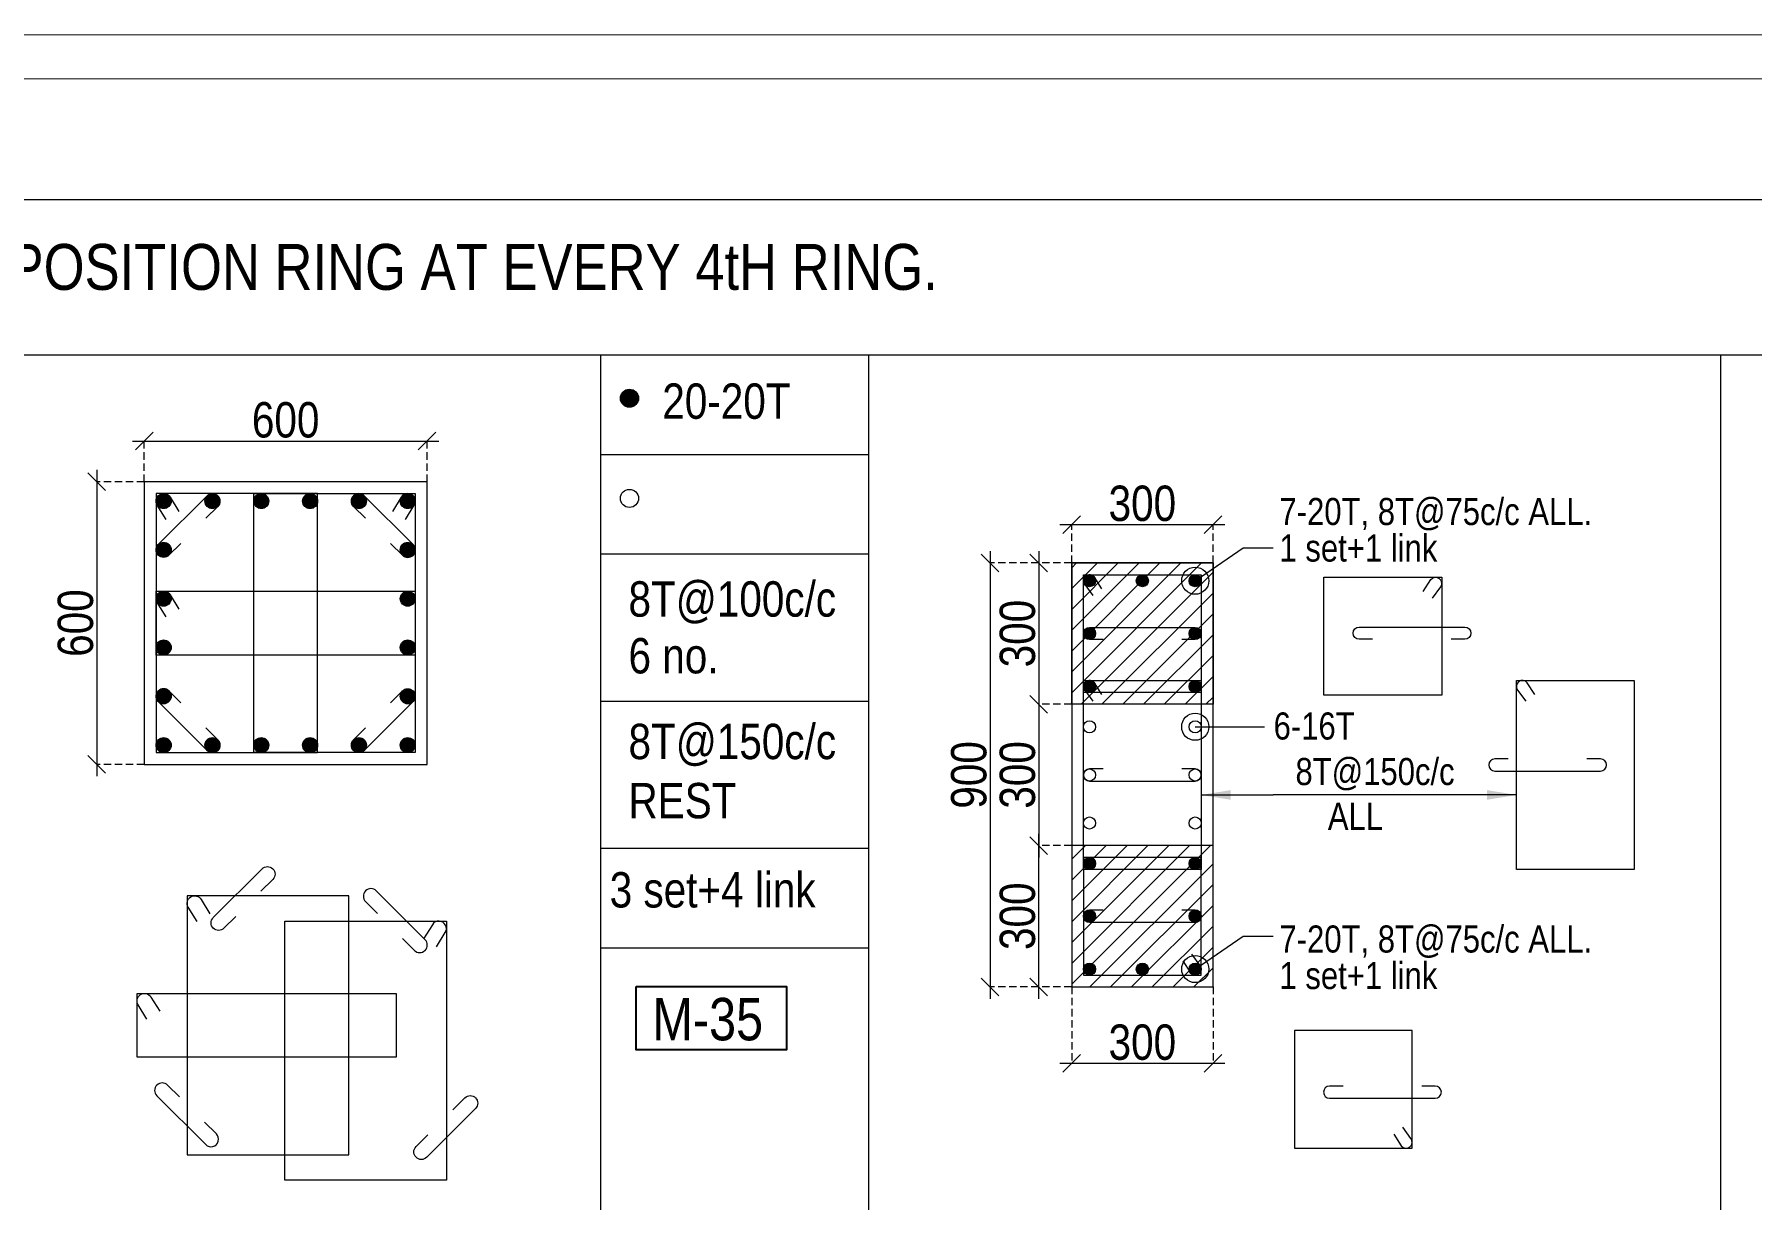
# Model space of a CAD drawing. Header units: millimetres. Extents: x 1112055 to 3390982, y -148532 to 766891.
# Drawn here: x 2099967 to 2114544, y 188905 to 198799 of the extents above; entities that cross this region are included whole.
import ezdxf
from ezdxf.enums import TextEntityAlignment as Align

# ---------------------------------------------------------------- set-up
doc = ezdxf.new("R2010")
doc.units = ezdxf.units.MM
doc.header["$PDMODE"] = 35
doc.header["$PDSIZE"] = -25
doc.linetypes.add('DASHED2', pattern=[0.375, 0.25, -0.125])
doc.linetypes.add('Hidden', pattern=[9.525, 6.35, -3.175])
for name, color, linetype, lineweight in [('B COL', 1, 'Continuous', 30), ('B COL. SIZE DIM', 220, 'Continuous', 25), ('B COLSCH', 204, 'Continuous', 20), ('B COLUMN', 1, 'Hidden', 9), ('B STEEL', 34, 'Continuous', 15), ('B TITLE BLOCK', 250, 'Continuous', 0), ('B-ST TEXT', 7, 'Continuous', 9), ('F HATCH', 251, 'Continuous', 18)]:
    doc.layers.add(name, color=color, linetype=linetype, lineweight=lineweight)
doc.layers.add('B TEXT', color=7, linetype='Continuous')
doc.styles.add('dim inside', font='romans.shx', dxfattribs={"width": 0.8, "height": 125})
doc.styles.add('SWINC', font='swissc.ttf')
doc.styles.add('TAHOMA', font='tahoma.ttf')
doc.dimstyles.new('dim inside', dxfattribs={"dimtxt": 125, "dimasz": 100, "dimexe": 0, "dimexo": 0, "dimgap": 10, "dimtad": 0, "dimdec": 0, "dimzin": 0, "dimdsep": 46, "dimtxsty": 'dim inside', "dimblk": 'SMALL', "dimcen": 0.09, "dimadec": 0, "dimazin": 0, "dimtfac": 1, "dimtdec": 0, "dimtofl": 0, "dimtmove": 0, "dimatfit": 3, "dimfxl": 1, "dimtolj": 1, "dimtzin": 0, "dimarcsym": 2})
doc.dimstyles.new('PARESH', dxfattribs={"dimscale": 0, "dimtxt": 300, "dimasz": 150, "dimexe": 150, "dimexo": 150, "dimgap": 25, "dimtad": 1, "dimdec": 0, "dimzin": 0, "dimdsep": 46, "dimtxsty": 'TAHOMA', "dimblk": 'ARCHTICK', "dimcen": 100, "dimdle": 150, "dimclrd": 251, "dimclre": 251, "dimclrt": 6, "dimadec": 0, "dimazin": 0, "dimtfac": 1, "dimtdec": 0, "dimtix": 1, "dimtofl": 0, "dimtmove": 0, "dimatfit": 2, "dimfxl": 0.18, "dimtolj": 1, "dimtzin": 0, "dimlwd": 9, "dimlwe": 9, "dimarcsym": 0})
pattern_1 = [(45, (1207859.92, 121909.42), (-88.388348, 88.388348), [])]

# ---------------------------------------------------------------- blocks, each defined once
blk = doc.blocks.new('_Oblique')
at = {"color": 0, "linetype": 'ByBlock', "lineweight": -2}
blk.add_line((-0.5, -0.5), (0.5, 0.5), dxfattribs=at)
blk = doc.blocks.new('*D297')
at = {"layer": 'B COL. SIZE DIM', "color": 250, "lineweight": 9, "ltscale": 250, "transparency": 16777216}
blk.add_line((2100800, 195345), (2103400, 195345), dxfattribs=at)
at = {"layer": 'B COL. SIZE DIM', "color": 250, "linetype": 'DASHED2', "lineweight": 9, "ltscale": 250, "transparency": 16777216}
for p, q in [((2100900, 195000), (2100900, 195345)), ((2103300, 195000), (2103300, 195345))]:
    blk.add_line(p, q, dxfattribs=at)
at = {"layer": 'Defpoints', "color": 0, "ltscale": 250, "transparency": 16777216}
for p in [(2103300, 195345), (2100900, 195000), (2103300, 195000)]:
    blk.add_point(p, dxfattribs=at)
at = {"layer": 'B COL. SIZE DIM', "color": 250, "lineweight": 9, "ltscale": 250, "transparency": 16777216, "xscale": 150, "yscale": 150, "zscale": 150, "rotation": 180}
blk.add_blockref('_Oblique', (2100900, 195345), dxfattribs=at)
at = {"layer": 'B COL. SIZE DIM', "color": 250, "lineweight": 9, "ltscale": 250, "transparency": 16777216, "xscale": 150, "yscale": 150, "zscale": 150}
blk.add_blockref('_Oblique', (2103300, 195345), dxfattribs=at)
at = {"layer": 'B COL. SIZE DIM', "color": 6, "ltscale": 250, "transparency": 16777216, "insert": (2102100, 195524), "char_height": 300, "attachment_point": 5, "style": 'SWINC'}
blk.add_mtext('\\A1;600', dxfattribs=at)
blk = doc.blocks.new('*D298')
at = {"layer": 'B COL. SIZE DIM', "color": 250, "lineweight": 9, "ltscale": 250, "transparency": 16777216}
blk.add_line((2100496, 195100), (2100496, 192500), dxfattribs=at)
at = {"layer": 'B COL. SIZE DIM', "color": 250, "linetype": 'DASHED2', "lineweight": 9, "ltscale": 250, "transparency": 16777216}
for p, q in [((2100900, 195000), (2100496, 195000)), ((2100900, 192600), (2100496, 192600))]:
    blk.add_line(p, q, dxfattribs=at)
at = {"layer": 'Defpoints', "color": 0, "ltscale": 250, "transparency": 16777216}
for p in [(2100900, 195000), (2100496, 192600), (2100900, 192600)]:
    blk.add_point(p, dxfattribs=at)
at = {"layer": 'B COL. SIZE DIM', "color": 250, "lineweight": 9, "ltscale": 250, "transparency": 16777216, "xscale": 150, "yscale": 150, "zscale": 150}
for p, rotation in [((2100496, 195000), 90), ((2100496, 192600), 270)]:
    blk.add_blockref('_Oblique', p, dxfattribs=dict(at, rotation=rotation))
at = {"layer": 'B COL. SIZE DIM', "color": 6, "ltscale": 250, "transparency": 16777216, "insert": (2100317, 193800), "char_height": 300, "attachment_point": 5, "rotation": 90, "style": 'SWINC'}
blk.add_mtext('\\A1;600', dxfattribs=at)
blk = doc.blocks.new('*D230')
at = {"layer": 'B COL. SIZE DIM', "color": 250, "lineweight": 9, "ltscale": 250, "transparency": 16777216}
blk.add_line((2108672, 194636), (2110072, 194636), dxfattribs=at)
at = {"layer": 'B COL. SIZE DIM', "color": 250, "linetype": 'DASHED2', "lineweight": 9, "ltscale": 250, "transparency": 16777216}
for p, q in [((2108772, 194311), (2108772, 194636)), ((2109972, 194311), (2109972, 194636))]:
    blk.add_line(p, q, dxfattribs=at)
at = {"layer": 'Defpoints', "color": 0, "ltscale": 250, "transparency": 16777216}
for p in [(2109972, 194636), (2108772, 194311), (2109972, 194311)]:
    blk.add_point(p, dxfattribs=at)
at = {"layer": 'B COL. SIZE DIM', "color": 250, "lineweight": 9, "ltscale": 250, "transparency": 16777216, "xscale": 150, "yscale": 150, "zscale": 150, "rotation": 180}
blk.add_blockref('_Oblique', (2108772, 194636), dxfattribs=at)
at = {"layer": 'B COL. SIZE DIM', "color": 250, "lineweight": 9, "ltscale": 250, "transparency": 16777216, "xscale": 150, "yscale": 150, "zscale": 150}
blk.add_blockref('_Oblique', (2109972, 194636), dxfattribs=at)
at = {"layer": 'B COL. SIZE DIM', "color": 6, "ltscale": 250, "transparency": 16777216, "insert": (2109372, 194815), "char_height": 300, "attachment_point": 5, "style": 'SWINC'}
blk.add_mtext('\\A1;300', dxfattribs=at)
blk = doc.blocks.new('*D231')
at = {"layer": 'B COL. SIZE DIM', "color": 250, "lineweight": 9, "ltscale": 250, "transparency": 16777216}
blk.add_line((2108492, 193211), (2108492, 191811), dxfattribs=at)
at = {"layer": 'B COL. SIZE DIM', "color": 250, "linetype": 'DASHED2', "lineweight": 9, "ltscale": 250, "transparency": 16777216}
for p, q in [((2108772, 193111), (2108492, 193111)), ((2108772, 191911), (2108492, 191911))]:
    blk.add_line(p, q, dxfattribs=at)
at = {"layer": 'Defpoints', "color": 0, "ltscale": 250, "transparency": 16777216}
for p in [(2108772, 193111), (2108492, 191911), (2108772, 191911)]:
    blk.add_point(p, dxfattribs=at)
at = {"layer": 'B COL. SIZE DIM', "color": 250, "lineweight": 9, "ltscale": 250, "transparency": 16777216, "xscale": 150, "yscale": 150, "zscale": 150}
for p, rotation in [((2108492, 193111), 90), ((2108492, 191911), 270)]:
    blk.add_blockref('_Oblique', p, dxfattribs=dict(at, rotation=rotation))
at = {"layer": 'B COL. SIZE DIM', "color": 6, "ltscale": 250, "transparency": 16777216, "insert": (2108313, 192511), "char_height": 300, "attachment_point": 5, "rotation": 90, "style": 'SWINC'}
blk.add_mtext('\\A1;300', dxfattribs=at)
blk = doc.blocks.new('*D232')
at = {"layer": 'B COL. SIZE DIM', "color": 250, "lineweight": 9, "ltscale": 250, "transparency": 16777216}
blk.add_line((2108492, 194411), (2108492, 193011), dxfattribs=at)
at = {"layer": 'B COL. SIZE DIM', "color": 250, "linetype": 'DASHED2', "lineweight": 9, "ltscale": 250, "transparency": 16777216}
for p, q in [((2108772, 194311), (2108492, 194311)), ((2108772, 193111), (2108492, 193111))]:
    blk.add_line(p, q, dxfattribs=at)
at = {"layer": 'Defpoints', "color": 0, "ltscale": 250, "transparency": 16777216}
for p in [(2108772, 194311), (2108492, 193111), (2108772, 193111)]:
    blk.add_point(p, dxfattribs=at)
at = {"layer": 'B COL. SIZE DIM', "color": 250, "lineweight": 9, "ltscale": 250, "transparency": 16777216, "xscale": 150, "yscale": 150, "zscale": 150}
for p, rotation in [((2108492, 194311), 90), ((2108492, 193111), 270)]:
    blk.add_blockref('_Oblique', p, dxfattribs=dict(at, rotation=rotation))
at = {"layer": 'B COL. SIZE DIM', "color": 6, "ltscale": 250, "transparency": 16777216, "insert": (2108313, 193711), "char_height": 300, "attachment_point": 5, "rotation": 90, "style": 'SWINC'}
blk.add_mtext('\\A1;300', dxfattribs=at)
blk = doc.blocks.new('*D233')
at = {"layer": 'B COL. SIZE DIM', "color": 250, "lineweight": 9, "ltscale": 250, "transparency": 16777216}
blk.add_line((2108492, 190611), (2108492, 192011), dxfattribs=at)
at = {"layer": 'B COL. SIZE DIM', "color": 250, "linetype": 'DASHED2', "lineweight": 9, "ltscale": 250, "transparency": 16777216}
for p, q in [((2108772, 191911), (2108492, 191911)), ((2108772, 190711), (2108492, 190711))]:
    blk.add_line(p, q, dxfattribs=at)
at = {"layer": 'Defpoints', "color": 0, "ltscale": 250, "transparency": 16777216}
for p in [(2108492, 191911), (2108772, 191911), (2108772, 190711)]:
    blk.add_point(p, dxfattribs=at)
at = {"layer": 'B COL. SIZE DIM', "color": 250, "lineweight": 9, "ltscale": 250, "transparency": 16777216, "xscale": 150, "yscale": 150, "zscale": 150}
for p, rotation in [((2108492, 191911), 90), ((2108492, 190711), 270)]:
    blk.add_blockref('_Oblique', p, dxfattribs=dict(at, rotation=rotation))
at = {"layer": 'B COL. SIZE DIM', "color": 6, "ltscale": 250, "transparency": 16777216, "insert": (2108313, 191311), "char_height": 300, "attachment_point": 5, "rotation": 90, "style": 'SWINC'}
blk.add_mtext('\\A1;300', dxfattribs=at)
blk = doc.blocks.new('*D234')
at = {"layer": 'B COL. SIZE DIM', "color": 250, "lineweight": 9, "ltscale": 250, "transparency": 16777216}
blk.add_line((2108079, 194411), (2108079, 190611), dxfattribs=at)
at = {"layer": 'B COL. SIZE DIM', "color": 250, "linetype": 'DASHED2', "lineweight": 9, "ltscale": 250, "transparency": 16777216}
for p, q in [((2108772, 194311), (2108079, 194311)), ((2108772, 190711), (2108079, 190711))]:
    blk.add_line(p, q, dxfattribs=at)
at = {"layer": 'Defpoints', "color": 0, "ltscale": 250, "transparency": 16777216}
for p in [(2108772, 194311), (2108079, 190711), (2108772, 190711)]:
    blk.add_point(p, dxfattribs=at)
at = {"layer": 'B COL. SIZE DIM', "color": 250, "lineweight": 9, "ltscale": 250, "transparency": 16777216, "xscale": 150, "yscale": 150, "zscale": 150}
for p, rotation in [((2108079, 194311), 90), ((2108079, 190711), 270)]:
    blk.add_blockref('_Oblique', p, dxfattribs=dict(at, rotation=rotation))
at = {"layer": 'B COL. SIZE DIM', "color": 6, "ltscale": 250, "transparency": 16777216, "insert": (2107900, 192511), "char_height": 300, "attachment_point": 5, "rotation": 90, "style": 'SWINC'}
blk.add_mtext('\\A1;900', dxfattribs=at)
blk = doc.blocks.new('*D437')
at = {"layer": 'B COL. SIZE DIM', "color": 250, "linetype": 'DASHED2', "lineweight": 9, "ltscale": 250, "transparency": 16777216}
for p, q in [((2108772, 190711), (2108772, 190061)), ((2109972, 190711), (2109972, 190061))]:
    blk.add_line(p, q, dxfattribs=at)
at = {"layer": 'B COL. SIZE DIM', "color": 250, "lineweight": 9, "ltscale": 250, "transparency": 16777216}
blk.add_line((2110072, 190061), (2108672, 190061), dxfattribs=at)
at = {"layer": 'Defpoints', "color": 0, "ltscale": 250, "transparency": 16777216}
for p in [(2108772, 190711), (2109972, 190711), (2108772, 190061)]:
    blk.add_point(p, dxfattribs=at)
at = {"layer": 'B COL. SIZE DIM', "color": 250, "lineweight": 9, "ltscale": 250, "transparency": 16777216, "xscale": 150, "yscale": 150, "zscale": 150, "rotation": 180}
blk.add_blockref('_Oblique', (2108772, 190061), dxfattribs=at)
at = {"layer": 'B COL. SIZE DIM', "color": 250, "lineweight": 9, "ltscale": 250, "transparency": 16777216, "xscale": 150, "yscale": 150, "zscale": 150}
blk.add_blockref('_Oblique', (2109972, 190061), dxfattribs=at)
at = {"layer": 'B COL. SIZE DIM', "color": 6, "ltscale": 250, "transparency": 16777216, "insert": (2109372, 190240), "char_height": 300, "attachment_point": 5, "style": 'SWINC'}
blk.add_mtext('\\A1;300', dxfattribs=at)
blk = doc.blocks.new('_ArchTick')
at = {"color": 0, "linetype": 'ByBlock', "const_width": 0.15}
blk.add_lwpolyline([(-0.5, -0.5), (0.5, 0.5)], dxfattribs=at)

msp = doc.modelspace()

# ---------------------------------------------------------------- hatches: boundary and pattern name
at = {"layer": 'B STEEL', "lineweight": 9, "ltscale": 0.5}
h = msp.add_hatch(color=34, dxfattribs=at)
edge = h.paths.add_edge_path()
edge.add_arc((2105018.5, 195709.1), 76.8, 0, 360)
h = msp.add_hatch(color=34, dxfattribs=at)
edge = h.paths.add_edge_path()
edge.add_arc((2101064.2, 194836), 64, 0, 360)
h = msp.add_hatch(color=34, dxfattribs=at)
edge = h.paths.add_edge_path()
edge.add_arc((2101478.6, 194836), 64, 180, 540, ccw=False)
at = {"layer": 'B STEEL'}
h = msp.add_hatch(color=34, dxfattribs=at)
edge = h.paths.add_edge_path()
edge.add_arc((2101893, 194836), 64, 0, 360)
h = msp.add_hatch(color=34, dxfattribs=at)
edge = h.paths.add_edge_path()
edge.add_arc((2102307.4, 194836), 64, 0, 360)
at = {"layer": 'B STEEL', "lineweight": 9, "ltscale": 0.5}
h = msp.add_hatch(color=34, dxfattribs=at)
edge = h.paths.add_edge_path()
edge.add_arc((2102721.8, 194836), 64, 180, 540, ccw=False)
h = msp.add_hatch(color=34, dxfattribs=at)
edge = h.paths.add_edge_path()
edge.add_arc((2103136.1, 194836), 64, 180, 540, ccw=False)
h = msp.add_hatch(color=34, dxfattribs=at)
edge = h.paths.add_edge_path()
edge.add_arc((2101064.2, 194421.6), 64, 0, 360)
h = msp.add_hatch(color=34, dxfattribs=at)
edge = h.paths.add_edge_path()
edge.add_arc((2103136.1, 194421.6), 64, 180, 540, ccw=False)
at = {"layer": 'B STEEL', "lineweight": 13}
h = msp.add_hatch(color=256, dxfattribs=at)
h.dxf.hatch_style = 1
edge = h.paths.add_edge_path()
edge.add_arc((2108923.5, 194159.6), 51.4, 0, 360)
h = msp.add_hatch(color=256, dxfattribs=at)
h.dxf.hatch_style = 1
edge = h.paths.add_edge_path()
edge.add_arc((2109372.1, 194159.6), 51.4, 0, 360)
h = msp.add_hatch(color=256, dxfattribs=at)
h.dxf.hatch_style = 1
edge = h.paths.add_edge_path()
edge.add_arc((2109820.7, 194159.6), 51.4, 0, 360)
at = {"layer": 'B STEEL'}
h = msp.add_hatch(color=34, dxfattribs=at)
edge = h.paths.add_edge_path()
edge.add_arc((2101064.2, 194007.2), 64, 0, 360)
h = msp.add_hatch(color=34, dxfattribs=at)
edge = h.paths.add_edge_path()
edge.add_arc((2103136.1, 194007.2), 64, 0, 360)
at = {"layer": 'B STEEL', "lineweight": 13}
h = msp.add_hatch(color=256, dxfattribs=at)
h.dxf.hatch_style = 1
edge = h.paths.add_edge_path()
edge.add_arc((2108923.5, 193711), 51.4, 0, 360)
h = msp.add_hatch(color=256, dxfattribs=at)
h.dxf.hatch_style = 1
edge = h.paths.add_edge_path()
edge.add_arc((2109820.7, 193711), 51.4, 0, 360)
at = {"layer": 'B STEEL'}
h = msp.add_hatch(color=34, dxfattribs=at)
edge = h.paths.add_edge_path()
edge.add_arc((2101064.2, 193592.8), 64, 0, 360)
h = msp.add_hatch(color=34, dxfattribs=at)
edge = h.paths.add_edge_path()
edge.add_arc((2103136.1, 193592.8), 64, 0, 360)
at = {"layer": 'B STEEL', "lineweight": 13}
h = msp.add_hatch(color=256, dxfattribs=at)
h.dxf.hatch_style = 1
edge = h.paths.add_edge_path()
edge.add_arc((2108923.5, 193262.4), 51.4, 0, 360)
h = msp.add_hatch(color=256, dxfattribs=at)
h.dxf.hatch_style = 1
edge = h.paths.add_edge_path()
edge.add_arc((2109820.7, 193262.4), 51.4, 0, 360)
at = {"layer": 'B STEEL', "lineweight": 9, "ltscale": 0.5}
h = msp.add_hatch(color=34, dxfattribs=at)
edge = h.paths.add_edge_path()
edge.add_arc((2101064.2, 193178.4), 64, 0, 360)
h = msp.add_hatch(color=34, dxfattribs=at)
edge = h.paths.add_edge_path()
edge.add_arc((2103136.1, 193178.4), 64, 180, 540, ccw=False)
h = msp.add_hatch(color=34, dxfattribs=at)
edge = h.paths.add_edge_path()
edge.add_arc((2101064.2, 192764), 64, 0, 360, ccw=False)
h = msp.add_hatch(color=34, dxfattribs=at)
edge = h.paths.add_edge_path()
edge.add_arc((2101478.6, 192764), 64, -180, 180)
at = {"layer": 'B STEEL'}
h = msp.add_hatch(color=34, dxfattribs=at)
edge = h.paths.add_edge_path()
edge.add_arc((2101893, 192764), 64, 0, 360)
h = msp.add_hatch(color=34, dxfattribs=at)
edge = h.paths.add_edge_path()
edge.add_arc((2102307.4, 192764), 64, 0, 360)
at = {"layer": 'B STEEL', "lineweight": 9, "ltscale": 0.5}
h = msp.add_hatch(color=34, dxfattribs=at)
edge = h.paths.add_edge_path()
edge.add_arc((2102721.8, 192764), 64, -180, 180)
h = msp.add_hatch(color=34, dxfattribs=at)
edge = h.paths.add_edge_path()
edge.add_arc((2103136.1, 192764), 64, -180, 180)
at = {"layer": 'B STEEL', "lineweight": 13}
h = msp.add_hatch(color=256, dxfattribs=at)
h.dxf.hatch_style = 1
edge = h.paths.add_edge_path()
edge.add_arc((2108923.5, 191759.6), 51.4, 0, 360)
h = msp.add_hatch(color=256, dxfattribs=at)
h.dxf.hatch_style = 1
edge = h.paths.add_edge_path()
edge.add_arc((2109820.7, 191759.6), 51.4, 0, 360)
h = msp.add_hatch(color=256, dxfattribs=at)
h.dxf.hatch_style = 1
edge = h.paths.add_edge_path()
edge.add_arc((2108923.5, 191311), 51.4, 0, 360)
h = msp.add_hatch(color=256, dxfattribs=at)
h.dxf.hatch_style = 1
edge = h.paths.add_edge_path()
edge.add_arc((2109820.7, 191311), 51.4, 0, 360)
h = msp.add_hatch(color=256, dxfattribs=at)
h.dxf.hatch_style = 1
edge = h.paths.add_edge_path()
edge.add_arc((2108923.5, 190862.4), 51.4, 0, 360)
h = msp.add_hatch(color=256, dxfattribs=at)
h.dxf.hatch_style = 1
edge = h.paths.add_edge_path()
edge.add_arc((2109372.1, 190862.4), 51.4, 0, 360)
h = msp.add_hatch(color=256, dxfattribs=at)
h.dxf.hatch_style = 1
edge = h.paths.add_edge_path()
edge.add_arc((2109820.7, 190862.4), 51.4, 0, 360)
at = {"layer": 'F HATCH', "lineweight": 0}
h = msp.add_hatch(dxfattribs=at)
h.set_pattern_fill('ANSI31', color=250, scale=1000)
h.set_pattern_definition(pattern_1)
h.paths.add_polyline_path([(2108772.1, 194311), (2109972.1, 194311), (2109972.1, 193111), (2108772.1, 193111)])
h = msp.add_hatch(dxfattribs=at)
h.set_pattern_fill('ANSI31', color=250, scale=1000)
h.set_pattern_definition(pattern_1)
h.paths.add_polyline_path([(2108772.1, 190711), (2109972.1, 190711), (2109972.1, 191911), (2108772.1, 191911)])

# ---------------------------------------------------------------- linework, layer by layer
at = {"layer": 'B COL', "lineweight": 13}
for points in [[(2108772.1, 190711), (2109972.1, 190711), (2109972.1, 194311), (2108772.1, 194311)], [(2108772.1, 194311), (2109972.1, 194311), (2109972.1, 193111), (2108772.1, 193111)], [(2108772.1, 190711), (2109972.1, 190711), (2109972.1, 191911), (2108772.1, 191911)]]:
    msp.add_lwpolyline(points, close=True, dxfattribs=at)
at = {"layer": 'B COLSCH', "color": 250, "lineweight": 0}
for p, q in [((2087919, 197396.5), (2215549.8, 197396.5)), ((2087919, 196077.4), (2215549.8, 196077.4)), ((2104772.3, 196077.4), (2104772.3, 146638.4)), ((2107046.6, 196077.4), (2107046.6, 139385.8)), ((2114280.2, 196077.4), (2114280.2, 139385.8)), ((2104772.3, 195232.5), (2107046.6, 195232.5)), ((2104772.3, 194387.5), (2107046.6, 194387.5)), ((2104772.3, 193137.7), (2107046.6, 193137.7)), ((2104772.3, 191887.9), (2107046.6, 191887.9)), ((2104772.3, 191042.9), (2107046.6, 191042.9))]:
    msp.add_line(p, q, dxfattribs=at)
at = {"layer": 'B COLUMN', "color": 1, "linetype": 'ByBlock', "lineweight": 20}
msp.add_lwpolyline([(2100900.2, 192600), (2103300.2, 192600), (2103300.2, 195000), (2100900.2, 195000)], close=True, dxfattribs=at)
at = {"layer": 'B STEEL', "color": 34, "lineweight": 9, "ltscale": 0.5}
for points in [[(2101000.2, 192700), (2102371.4, 192700), (2102371.4, 194900), (2101000.2, 194900)], [(2103200.2, 192700), (2101828.9, 192700), (2101828.9, 194900), (2103200.2, 194900)], [(2101000.2, 194071.2), (2103200.2, 194071.2), (2103200.2, 193528.8), (2101000.2, 193528.8)], [(2101264.2, 189284.4), (2102635.4, 189284.4), (2102635.4, 191484.4), (2101264.2, 191484.4)], [(2103464.2, 189069.8), (2102092.9, 189069.8), (2102092.9, 191269.8), (2103464.2, 191269.8)], [(2100838.2, 190655.6), (2103038.2, 190655.6), (2103038.2, 190113.2), (2100838.2, 190113.2)]]:
    msp.add_lwpolyline(points, close=True, dxfattribs=at)
for points in [[(2101084.4, 194680.9), (2101009.7, 194802.4, -1), (2101118.7, 194869.5), (2101193.5, 194748)], [(2101210.3, 194477.2), (2101109.5, 194376.3, -1), (2101018.9, 194466.8), (2101433.3, 194881.2, -1), (2101523.8, 194790.7), (2101423, 194689.8)], [(2102990, 194477.2), (2103090.9, 194376.3, 1), (2103181.4, 194466.8), (2102767, 194881.2, 1), (2102676.5, 194790.7), (2102777.4, 194689.8)], [(2103115.9, 194680.9), (2103190.7, 194802.4, 1), (2103081.6, 194869.5), (2103006.9, 194748)], [(2101084.4, 193852.1), (2101009.7, 193973.6, -1), (2101118.7, 194040.7), (2101193.5, 193919.2)], [(2109038.1, 193659.6), (2108923.5, 193659.6, -1), (2108923.5, 193762.4), (2109820.7, 193762.4, -1), (2109820.7, 193659.6), (2109706.2, 193659.6)], [(2111326.4, 193662.7), (2111211.8, 193662.7, -1), (2111211.8, 193765.5), (2112109, 193765.5, -1), (2112109, 193662.7), (2111994.5, 193662.7)], [(2101210.3, 193122.8), (2101109.5, 193223.7, 1), (2101018.9, 193133.1), (2101433.3, 192718.7, 1), (2101523.8, 192809.3), (2101423, 192910.1)], [(2102990, 193122.8), (2103090.9, 193223.7, -1), (2103181.4, 193133.1), (2102767, 192718.7, -1), (2102676.5, 192809.3), (2102777.4, 192910.1)], [(2101677.3, 191309.8), (2101576.4, 191209, -1), (2101485.9, 191299.5), (2101900.2, 191713.9, -1), (2101990.8, 191623.3), (2101889.9, 191522.5)], [(2103091.9, 191122.3), (2103192.7, 191021.4, 1), (2103283.3, 191112), (2102868.9, 191526.4, 1), (2102778.3, 191435.8), (2102879.2, 191335)], [(2101348.4, 191265.3), (2101273.7, 191386.8, -1), (2101382.7, 191453.9), (2101457.5, 191332.4)], [(2103379.9, 191050.8), (2103454.7, 191172.2, 1), (2103345.6, 191239.3), (2103270.9, 191117.9)], [(2109038.1, 191362.4), (2108923.5, 191362.4, 1), (2108923.5, 191259.6), (2109820.7, 191259.6, 1), (2109820.7, 191362.4), (2109706.2, 191362.4)], [(2100922.5, 190436.6), (2100847.7, 190558, -1), (2100956.8, 190625.1), (2101031.5, 190503.7)], [(2101198.1, 189776.2), (2101097.3, 189877, 1), (2101006.7, 189786.5), (2101421.1, 189372.1, 1), (2101511.7, 189462.6), (2101410.8, 189563.5)], [(2111075.9, 189868), (2110961.3, 189868, 1), (2110961.3, 189765.2), (2111858.5, 189765.2, 1), (2111858.5, 189868), (2111743.9, 189868)], [(2103520.4, 189668.3), (2103621.3, 189769.1, -1), (2103711.8, 189678.6), (2103297.4, 189264.2, -1), (2103206.9, 189354.7), (2103307.8, 189455.6)]]:
    msp.add_lwpolyline(points, format="xyb", dxfattribs=at)
at = {"layer": 'B STEEL', "lineweight": 13}
for points in [[(2108872.1, 194211), (2109872.1, 194211), (2109872.1, 193211), (2108872.1, 193211)], [(2110912.8, 194189.4), (2111912.8, 194189.4), (2111912.8, 193189.4), (2110912.8, 193189.4)], [(2108872.1, 190811), (2109872.1, 190811), (2109872.1, 191811), (2108872.1, 191811)], [(2110662.2, 189341.4), (2111662.2, 189341.4), (2111662.2, 190341.4), (2110662.2, 190341.4)]]:
    msp.add_lwpolyline(points, close=True, dxfattribs=at)
for points in [[(2109029.1, 194090.8), (2108964.4, 194190.8, 1), (2108882.7, 194128.4), (2108951.7, 194033.5)], [(2111755.7, 194069.2), (2111820.5, 194169.2, -1), (2111902.2, 194106.8), (2111833.2, 194011.9)], [(2109715.1, 190931.2), (2109779.9, 190831.2, 1), (2109861.6, 190893.6), (2109792.5, 190988.5)], [(2111505.2, 189461.5), (2111570, 189361.6, 1), (2111651.7, 189424), (2111582.7, 189518.9)]]:
    msp.add_lwpolyline(points, format="xyb", dxfattribs=at)
at = {"layer": 'B STEEL', "color": 3, "lineweight": 13}
for points in [[(2109872.1, 191708.2), (2108872.1, 191708.2), (2108872.1, 193313.8), (2109872.1, 193313.8)], [(2113546.9, 191708.2), (2112546.9, 191708.2), (2112546.9, 193313.8), (2113546.9, 193313.8)]]:
    msp.add_lwpolyline(points, close=True, dxfattribs=at)
for points in [[(2109029.1, 193193.7), (2108964.4, 193293.6, 1), (2108882.7, 193231.2), (2108951.7, 193136.3)], [(2112703.9, 193193.7), (2112639.1, 193293.6, 1), (2112557.4, 193231.2), (2112626.4, 193136.3)], [(2112477.5, 192646.8), (2112363, 192646.8, 1), (2112363, 192544), (2113260.2, 192544, 1), (2113260.2, 192646.8), (2113145.6, 192646.8)], [(2109038.1, 192561.8), (2108923.5, 192561.8, 1), (2108923.5, 192459), (2109820.7, 192459, 1), (2109820.7, 192561.8), (2109706.2, 192561.8)]]:
    msp.add_lwpolyline(points, format="xyb", dxfattribs=at)
at = {"layer": 'B STEEL', "color": 34, "lineweight": 9, "ltscale": 0.5}
for centre, radius in [((2105018.5, 195709.1), 76.8), ((2101064.2, 194836), 64), ((2101478.6, 194836), 64), ((2101893, 194836), 64), ((2102307.4, 194836), 64), ((2102721.8, 194836), 64), ((2103136.1, 194836), 64), ((2105018.5, 194858.9), 76.8), ((2101064.2, 194421.6), 64), ((2103136.1, 194421.6), 64), ((2101064.2, 194007.2), 64), ((2103136.1, 194007.2), 64), ((2101064.2, 193592.8), 64), ((2103136.1, 193592.8), 64), ((2101064.2, 193178.4), 64), ((2103136.1, 193178.4), 64), ((2101064.2, 192764), 64), ((2101478.6, 192764), 64), ((2101893, 192764), 64), ((2102307.4, 192764), 64), ((2102721.8, 192764), 64), ((2103136.1, 192764), 64)]:
    msp.add_circle(centre, radius, dxfattribs=at)
at = {"layer": 'B STEEL', "lineweight": 13}
for centre in [(2108923.5, 194159.6), (2109372.1, 194159.6), (2109820.7, 194159.6), (2108923.5, 193711), (2109820.7, 193711), (2108923.5, 193262.4), (2109820.7, 193262.4), (2108923.5, 192919.6), (2109820.7, 192919.6), (2108923.5, 192510.4), (2109820.7, 192510.4), (2108923.5, 192102.4), (2109820.7, 192102.4), (2108923.5, 191759.6), (2109820.7, 191759.6), (2108923.5, 191311), (2109820.7, 191311), (2108923.5, 190862.4), (2109372.1, 190862.4), (2109820.7, 190862.4)]:
    msp.add_circle(centre, 51.4, dxfattribs=at)
at = {"layer": 'B TEXT', "color": 1}
msp.add_lwpolyline([(2105075.9, 190713.9), (2106350.5, 190713.9), (2106350.5, 190175.9), (2105075.9, 190175.9)], close=True, dxfattribs=at)
at = {"layer": 'B TITLE BLOCK', "color": 1, "const_width": 8.39}
msp.add_lwpolyline([(2086797.8, 198794.8), (2086797.8, 122115.7), (2227726.9, 122115.7), (2227726.9, 198794.8)], close=True, dxfattribs=at)
at = {"layer": 'B TITLE BLOCK', "color": 250, "lineweight": 0, "const_width": 8.39}
msp.add_lwpolyline([(2087171.5, 198421.1), (2087171.5, 122489.4), (2227353.1, 122489.4), (2227353.1, 198421.1)], close=True, dxfattribs=at)

# ---------------------------------------------------------------- texts
at = {"layer": 'B TEXT', "color": 1, "style": 'SWINC'}
msp.add_text('* PLEASE PLACE 1 FULL POSITION RING AT EVERY 4tH RING.', height=389.727, dxfattribs=at).set_placement((2094413.5, 196629.4))
at = {"layer": 'B TEXT', "style": 'SWINC'}
for s, p in [('20-20T', (2105297, 195534.6)), ('8T@100c/c', (2105010.1, 193854.7)), ('6 no.', (2105010.1, 193373)), ('8T@150c/c', (2105010.1, 192644.9)), ('REST', (2105010.1, 192142.5)), ('3 set+4 link', (2104850.5, 191385.4))]:
    msp.add_text(s, height=300, dxfattribs=at).set_placement(p)
at = {"layer": 'B TEXT', "lineweight": 15, "style": 'SWINC'}
for s, p in [('7-20T, 8T@75c/c ALL.', (2110535.7, 194563.5)), ('1 set+1 link', (2110535.7, 194253.3)), ('6-16T', (2110486.1, 192742.3)), ('8T@150c/c', (2110671.6, 192355.8)), ('ALL', (2110946.2, 191975)), ('7-20T, 8T@75c/c ALL.', (2110535.7, 190933.7)), ('1 set+1 link', (2110535.7, 190623.5))]:
    msp.add_text(s, height=230, dxfattribs=at).set_placement(p, align=Align.BOTTOM_LEFT)
at = {"layer": 'B TEXT', "color": 1, "style": 'SWINC'}
msp.add_text('M-35', height=360, dxfattribs=at).set_placement((2105213.3, 190149.4), align=Align.BOTTOM_LEFT)

# ---------------------------------------------------------------- dimensions: what is measured, and where the dimension line sits
at = {"layer": 'B COL. SIZE DIM', "color": 250, "ltscale": 250}
for base, p1, p2, picture, middle in [((2103300.2, 195344.9), (2100900.2, 195000), (2103300.2, 195000), '*D297', (2102100.2, 195523.9)), ((2109972.1, 194635.9), (2108772.1, 194311), (2109972.1, 194311), '*D230', (2109372.1, 194814.7)), ((2108772.1, 190061.5), (2109972.1, 190711), (2108772.1, 190711), '*D437', (2109372.1, 190240.3))]:
    dim = msp.add_linear_dim(base=base, p1=p1, p2=p2, dimstyle='dim inside', override={"dimtxt": 300, "dimasz": 150, "dimgap": 25, "dimtad": 3, "dimlfac": 0.25, "dimtxsty": 'SWINC', "dimblk1": 'Oblique', "dimblk2": 'Oblique', "dimsah": 1, "dimdle": 100, "dimclrd": 250, "dimclre": 250, "dimclrt": 6, "dimfxl": 1000, "dimlwd": 9, "dimlwe": 9}, dxfattribs=at)
    dim.commit()
    dim.dimension.update_dxf_attribs({"geometry": picture, "text_midpoint": middle})
for base, p1, p2, angle, picture, middle in [((2100496.3, 192600), (2100900.2, 195000), (2100900.2, 192600), 90, '*D298', (2100317.3, 193800)), ((2108079.4, 190711), (2108772.1, 194311), (2108772.1, 190711), 90, '*D234', (2107900.4, 192511)), ((2108491.6, 193111), (2108772.1, 194311), (2108772.1, 193111), 90, '*D232', (2108312.8, 193711)), ((2108491.6, 191911), (2108772.1, 193111), (2108772.1, 191911), 90, '*D231', (2108312.8, 192511)), ((2108491.6, 191911), (2108772.1, 190711), (2108772.1, 191911), 270, '*D233', (2108312.8, 191311))]:
    dim = msp.add_linear_dim(base=base, p1=p1, p2=p2, angle=angle, dimstyle='dim inside', override={"dimtxt": 300, "dimasz": 150, "dimgap": 25, "dimtad": 3, "dimlfac": 0.25, "dimtxsty": 'SWINC', "dimblk1": 'Oblique', "dimblk2": 'Oblique', "dimsah": 1, "dimdle": 100, "dimclrd": 250, "dimclre": 250, "dimclrt": 6, "dimfxl": 1000, "dimlwd": 9, "dimlwe": 9}, dxfattribs=at)
    dim.commit()
    dim.dimension.update_dxf_attribs({"geometry": picture, "text_midpoint": middle})

# ---------------------------------------------------------------- leaders
at = {"layer": 'B-ST TEXT', "lineweight": 15}
for points, override in [([(2109820.7, 194159.6), (2110227.9, 194439.2), (2110482.3, 194439.2)], {"dimscale": 1, "dimasz": 230, "dimtad": 0, "dimclrd": 0, "dimldrblk": 'Origin', "dimtfill": 2}), ([(2109820.7, 192919.6), (2110409.1, 192919.6)], {"dimscale": 1, "dimasz": 230, "dimtad": 0, "dimclrd": 0, "dimldrblk": 'Origin', "dimtfill": 2}), ([(2109872.1, 192340.9), (2110481.3, 192340.9)], {"dimscale": 1, "dimasz": 250, "dimtad": 0, "dimclrd": 0, "dimtfill": 2}), ([(2112546.9, 192340.9), (2110481.3, 192340.9)], {"dimscale": 1, "dimasz": 250, "dimtad": 0, "dimclrd": 0, "dimtfill": 2}), ([(2109820.7, 190862.4), (2110227.9, 191142), (2110482.3, 191142)], {"dimscale": 1, "dimasz": 230, "dimtad": 0, "dimclrd": 0, "dimldrblk": 'Origin', "dimtfill": 2})]:
    msp.add_leader(points, dimstyle='PARESH', override=override, dxfattribs=at)

doc.saveas('drawing.dxf')
